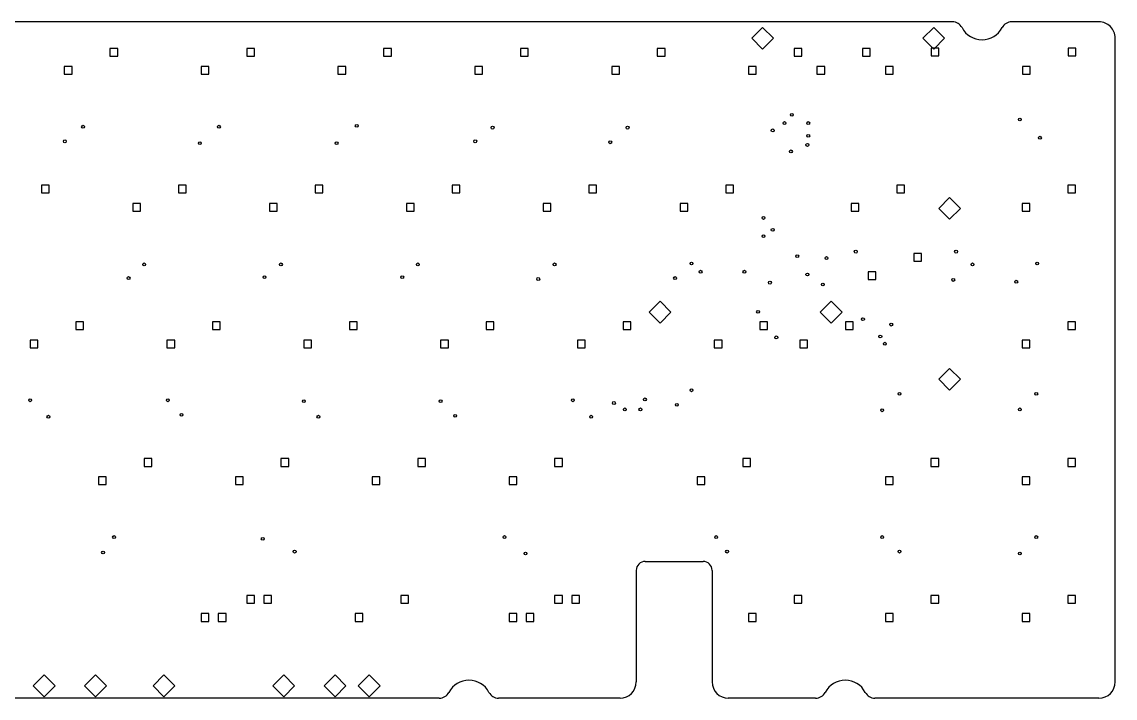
# Model space of a CAD drawing. Extents: x 58 to 363, y -197 to -84.
# Drawn here: x 211.2 to 363.4, y -177.8 to -83.6 of the extents above; entities that cross this region are included whole.
import ezdxf

# ---------------------------------------------------------------- set-up
doc = ezdxf.new("R2010")
doc.units = 0
doc.layers.add('BLACK', color=7, linetype='CONTINUOUS')

msp = doc.modelspace()

# ---------------------------------------------------------------- linework, layer by layer
at = {"layer": 'BLACK', "linetype": 'CONTINUOUS'}
for p, q in [((340.75, -83.5611), (196.596, -83.5611)), ((361.148, -83.5611), (348.996, -83.5611)), ((314.325, -84.328), (312.801, -85.852)), ((315.849, -85.852), (314.325, -84.328)), ((338.137, -84.328), (336.613, -85.852)), ((339.661, -85.852), (338.137, -84.328)), ((312.801, -85.852), (314.325, -87.376)), ((314.325, -87.376), (315.849, -85.852)), ((336.613, -85.852), (338.137, -87.376)), ((338.137, -87.376), (339.661, -85.852)), ((363.398, -175.511), (363.398, -85.8111)), ((224.535, -87.2499), (223.457, -87.2499)), ((223.457, -87.2499), (223.457, -88.3276)), ((224.535, -88.3276), (224.535, -87.2499)), ((243.585, -87.2499), (242.507, -87.2499)), ((242.507, -87.2499), (242.507, -88.3276)), ((243.585, -88.3276), (243.585, -87.2499)), ((262.635, -87.2499), (261.557, -87.2499)), ((261.557, -87.2499), (261.557, -88.3276)), ((262.635, -88.3276), (262.635, -87.2499)), ((281.685, -87.2499), (280.607, -87.2499)), ((280.607, -87.2499), (280.607, -88.3276)), ((281.685, -88.3276), (281.685, -87.2499)), ((300.735, -87.2499), (299.657, -87.2499)), ((299.657, -87.2499), (299.657, -88.3276)), ((300.735, -88.3276), (300.735, -87.2499)), ((319.785, -87.2499), (318.707, -87.2499)), ((318.707, -87.2499), (318.707, -88.3276)), ((319.785, -88.3276), (319.785, -87.2499)), ((329.31, -87.2499), (328.232, -87.2499)), ((328.232, -87.2499), (328.232, -88.3276)), ((329.31, -88.3276), (329.31, -87.2499)), ((338.867, -87.2182), (337.789, -87.2182)), ((337.789, -87.2182), (337.789, -88.2958)), ((338.867, -88.2958), (338.867, -87.2182)), ((357.917, -87.2182), (356.839, -87.2182)), ((356.839, -87.2182), (356.839, -88.2958)), ((357.917, -88.2958), (357.917, -87.2182)), ((218.185, -89.7899), (217.107, -89.7899)), ((217.107, -89.7899), (217.107, -90.8676)), ((218.185, -90.8676), (218.185, -89.7899)), ((223.457, -88.3276), (224.535, -88.3276)), ((237.235, -89.7899), (236.157, -89.7899)), ((236.157, -89.7899), (236.157, -90.8676)), ((237.235, -90.8676), (237.235, -89.7899)), ((242.507, -88.3276), (243.585, -88.3276)), ((256.285, -89.7899), (255.207, -89.7899)), ((255.207, -89.7899), (255.207, -90.8676)), ((256.285, -90.8676), (256.285, -89.7899)), ((261.557, -88.3276), (262.635, -88.3276)), ((275.335, -89.7899), (274.257, -89.7899)), ((274.257, -89.7899), (274.257, -90.8676)), ((275.335, -90.8676), (275.335, -89.7899)), ((280.607, -88.3276), (281.685, -88.3276)), ((294.385, -89.7899), (293.307, -89.7899)), ((293.307, -89.7899), (293.307, -90.8676)), ((294.385, -90.8676), (294.385, -89.7899)), ((299.657, -88.3276), (300.735, -88.3276)), ((313.435, -89.7899), (312.357, -89.7899)), ((312.357, -89.7899), (312.357, -90.8676)), ((313.435, -90.8676), (313.435, -89.7899)), ((318.707, -88.3276), (319.785, -88.3276)), ((322.96, -89.7899), (321.882, -89.7899)), ((321.882, -89.7899), (321.882, -90.8676)), ((322.96, -90.8676), (322.96, -89.7899)), ((328.232, -88.3276), (329.31, -88.3276)), ((332.517, -89.7582), (331.439, -89.7582)), ((331.439, -89.7582), (331.439, -90.8358)), ((332.517, -90.8358), (332.517, -89.7582)), ((337.789, -88.2958), (338.867, -88.2958)), ((351.567, -89.7582), (350.489, -89.7582)), ((350.489, -89.7582), (350.489, -90.8358)), ((351.567, -90.8358), (351.567, -89.7582)), ((356.839, -88.2958), (357.917, -88.2958)), ((217.107, -90.8676), (218.185, -90.8676)), ((236.157, -90.8676), (237.235, -90.8676)), ((255.207, -90.8676), (256.285, -90.8676)), ((274.257, -90.8676), (275.335, -90.8676)), ((293.307, -90.8676), (294.385, -90.8676)), ((312.357, -90.8676), (313.435, -90.8676)), ((321.882, -90.8676), (322.96, -90.8676)), ((331.439, -90.8358), (332.517, -90.8358)), ((350.489, -90.8358), (351.567, -90.8358)), ((215.01, -106.3), (213.932, -106.3)), ((213.932, -106.3), (213.932, -107.378)), ((215.01, -107.378), (215.01, -106.3)), ((234.06, -106.3), (232.982, -106.3)), ((232.982, -106.3), (232.982, -107.378)), ((234.06, -107.378), (234.06, -106.3)), ((253.11, -106.3), (252.032, -106.3)), ((252.032, -106.3), (252.032, -107.378)), ((253.11, -107.378), (253.11, -106.3)), ((272.16, -106.3), (271.082, -106.3)), ((271.082, -106.3), (271.082, -107.378)), ((272.16, -107.378), (272.16, -106.3)), ((291.21, -106.3), (290.132, -106.3)), ((290.132, -106.3), (290.132, -107.378)), ((291.21, -107.378), (291.21, -106.3)), ((310.26, -106.3), (309.182, -106.3)), ((309.182, -106.3), (309.182, -107.378)), ((310.26, -107.378), (310.26, -106.3)), ((334.073, -106.3), (332.995, -106.3)), ((332.995, -106.3), (332.995, -107.378)), ((334.073, -107.378), (334.073, -106.3)), ((357.885, -106.3), (356.807, -106.3)), ((356.807, -106.3), (356.807, -107.378)), ((357.885, -107.378), (357.885, -106.3)), ((213.932, -107.378), (215.01, -107.378)), ((232.982, -107.378), (234.06, -107.378)), ((252.032, -107.378), (253.11, -107.378)), ((271.082, -107.378), (272.16, -107.378)), ((290.132, -107.378), (291.21, -107.378)), ((309.182, -107.378), (310.26, -107.378)), ((332.995, -107.378), (334.073, -107.378)), ((340.36, -108.013), (338.836, -109.537)), ((341.884, -109.537), (340.36, -108.013)), ((356.807, -107.378), (357.885, -107.378)), ((227.71, -108.84), (226.632, -108.84)), ((226.632, -108.84), (226.632, -109.918)), ((227.71, -109.918), (227.71, -108.84)), ((246.76, -108.84), (245.682, -108.84)), ((245.682, -108.84), (245.682, -109.918)), ((246.76, -109.918), (246.76, -108.84)), ((265.81, -108.84), (264.732, -108.84)), ((264.732, -108.84), (264.732, -109.918)), ((265.81, -109.918), (265.81, -108.84)), ((284.86, -108.84), (283.782, -108.84)), ((283.782, -108.84), (283.782, -109.918)), ((284.86, -109.918), (284.86, -108.84)), ((303.91, -108.84), (302.832, -108.84)), ((302.832, -108.84), (302.832, -109.918)), ((303.91, -109.918), (303.91, -108.84)), ((327.723, -108.84), (326.645, -108.84)), ((326.645, -108.84), (326.645, -109.918)), ((327.723, -109.918), (327.723, -108.84)), ((338.836, -109.537), (340.36, -111.061)), ((340.36, -111.061), (341.884, -109.537)), ((351.535, -108.84), (350.457, -108.84)), ((350.457, -108.84), (350.457, -109.918)), ((351.535, -109.918), (351.535, -108.84)), ((226.632, -109.918), (227.71, -109.918)), ((245.682, -109.918), (246.76, -109.918)), ((264.732, -109.918), (265.81, -109.918)), ((283.782, -109.918), (284.86, -109.918)), ((302.832, -109.918), (303.91, -109.918)), ((326.645, -109.918), (327.723, -109.918)), ((350.457, -109.918), (351.535, -109.918)), ((336.454, -115.825), (335.376, -115.825)), ((335.376, -115.825), (335.376, -116.903)), ((335.376, -116.903), (336.454, -116.903)), ((336.454, -116.903), (336.454, -115.825)), ((330.104, -118.365), (329.026, -118.365)), ((329.026, -118.365), (329.026, -119.443)), ((330.104, -119.443), (330.104, -118.365)), ((329.026, -119.443), (330.104, -119.443)), ((300.037, -122.46), (298.513, -123.984)), ((301.561, -123.984), (300.037, -122.46)), ((323.85, -122.46), (322.326, -123.984)), ((325.374, -123.984), (323.85, -122.46)), ((298.513, -123.984), (300.037, -125.508)), ((300.037, -125.508), (301.561, -123.984)), ((322.326, -123.984), (323.85, -125.508)), ((323.85, -125.508), (325.374, -123.984)), ((219.773, -125.35), (218.695, -125.35)), ((218.695, -125.35), (218.695, -126.428)), ((219.773, -126.428), (219.773, -125.35)), ((238.823, -125.35), (237.745, -125.35)), ((237.745, -125.35), (237.745, -126.428)), ((238.823, -126.428), (238.823, -125.35)), ((257.873, -125.35), (256.795, -125.35)), ((256.795, -125.35), (256.795, -126.428)), ((257.873, -126.428), (257.873, -125.35)), ((276.923, -125.35), (275.845, -125.35)), ((275.845, -125.35), (275.845, -126.428)), ((276.923, -126.428), (276.923, -125.35)), ((295.973, -125.35), (294.895, -125.35)), ((294.895, -125.35), (294.895, -126.428)), ((295.973, -126.428), (295.973, -125.35)), ((315.023, -125.35), (313.945, -125.35)), ((313.945, -125.35), (313.945, -126.428)), ((315.023, -126.428), (315.023, -125.35)), ((326.929, -125.35), (325.851, -125.35)), ((325.851, -125.35), (325.851, -126.428)), ((326.929, -126.428), (326.929, -125.35)), ((357.885, -125.35), (356.807, -125.35)), ((356.807, -125.35), (356.807, -126.428)), ((357.885, -126.428), (357.885, -125.35)), ((218.695, -126.428), (219.773, -126.428)), ((237.745, -126.428), (238.823, -126.428)), ((256.795, -126.428), (257.873, -126.428)), ((275.845, -126.428), (276.923, -126.428)), ((294.895, -126.428), (295.973, -126.428)), ((313.945, -126.428), (315.023, -126.428)), ((325.851, -126.428), (326.929, -126.428)), ((356.807, -126.428), (357.885, -126.428)), ((213.423, -127.89), (212.345, -127.89)), ((212.345, -127.89), (212.345, -128.968)), ((212.345, -128.968), (213.423, -128.968)), ((213.423, -128.968), (213.423, -127.89)), ((232.473, -127.89), (231.395, -127.89)), ((231.395, -127.89), (231.395, -128.968)), ((231.395, -128.968), (232.473, -128.968)), ((232.473, -128.968), (232.473, -127.89)), ((251.523, -127.89), (250.445, -127.89)), ((250.445, -127.89), (250.445, -128.968)), ((250.445, -128.968), (251.523, -128.968)), ((251.523, -128.968), (251.523, -127.89)), ((270.573, -127.89), (269.495, -127.89)), ((269.495, -127.89), (269.495, -128.968)), ((269.495, -128.968), (270.573, -128.968)), ((270.573, -128.968), (270.573, -127.89)), ((289.623, -127.89), (288.545, -127.89)), ((288.545, -127.89), (288.545, -128.968)), ((288.545, -128.968), (289.623, -128.968)), ((289.623, -128.968), (289.623, -127.89)), ((308.673, -127.89), (307.595, -127.89)), ((307.595, -127.89), (307.595, -128.968)), ((307.595, -128.968), (308.673, -128.968)), ((308.673, -128.968), (308.673, -127.89)), ((320.579, -127.89), (319.501, -127.89)), ((319.501, -127.89), (319.501, -128.968)), ((319.501, -128.968), (320.579, -128.968)), ((320.579, -128.968), (320.579, -127.89)), ((351.535, -127.89), (350.457, -127.89)), ((350.457, -127.89), (350.457, -128.968)), ((350.457, -128.968), (351.535, -128.968)), ((351.535, -128.968), (351.535, -127.89)), ((340.36, -131.826), (338.836, -133.35)), ((341.884, -133.35), (340.36, -131.826)), ((338.836, -133.35), (340.36, -134.874)), ((340.36, -134.874), (341.884, -133.35)), ((229.298, -144.4), (228.22, -144.4)), ((228.22, -144.4), (228.22, -145.478)), ((229.298, -145.478), (229.298, -144.4)), ((248.348, -144.4), (247.27, -144.4)), ((247.27, -144.4), (247.27, -145.478)), ((248.348, -145.478), (248.348, -144.4)), ((267.398, -144.4), (266.32, -144.4)), ((266.32, -144.4), (266.32, -145.478)), ((267.398, -145.478), (267.398, -144.4)), ((286.448, -144.4), (285.37, -144.4)), ((285.37, -144.4), (285.37, -145.478)), ((286.448, -145.478), (286.448, -144.4)), ((312.641, -144.4), (311.564, -144.4)), ((311.564, -144.4), (311.564, -145.478)), ((312.641, -145.478), (312.641, -144.4)), ((338.835, -144.4), (337.757, -144.4)), ((337.757, -144.4), (337.757, -145.478)), ((338.835, -145.478), (338.835, -144.4)), ((357.885, -144.4), (356.807, -144.4)), ((356.807, -144.4), (356.807, -145.478)), ((357.885, -145.478), (357.885, -144.4)), ((228.22, -145.478), (229.298, -145.478)), ((247.27, -145.478), (248.348, -145.478)), ((266.32, -145.478), (267.398, -145.478)), ((285.37, -145.478), (286.448, -145.478)), ((311.564, -145.478), (312.641, -145.478)), ((337.757, -145.478), (338.835, -145.478)), ((356.807, -145.478), (357.885, -145.478)), ((222.948, -146.94), (221.87, -146.94)), ((221.87, -146.94), (221.87, -148.018)), ((222.948, -148.018), (222.948, -146.94)), ((241.998, -146.94), (240.92, -146.94)), ((240.92, -146.94), (240.92, -148.018)), ((241.998, -148.018), (241.998, -146.94)), ((261.048, -146.94), (259.97, -146.94)), ((259.97, -146.94), (259.97, -148.018)), ((261.048, -148.018), (261.048, -146.94)), ((280.098, -146.94), (279.02, -146.94)), ((279.02, -146.94), (279.02, -148.018)), ((280.098, -148.018), (280.098, -146.94)), ((306.291, -146.94), (305.214, -146.94)), ((305.214, -146.94), (305.214, -148.018)), ((306.291, -148.018), (306.291, -146.94)), ((332.485, -146.94), (331.407, -146.94)), ((331.407, -146.94), (331.407, -148.018)), ((332.485, -148.018), (332.485, -146.94)), ((351.535, -146.94), (350.457, -146.94)), ((350.457, -146.94), (350.457, -148.018)), ((351.535, -148.018), (351.535, -146.94)), ((221.87, -148.018), (222.948, -148.018)), ((240.92, -148.018), (241.998, -148.018)), ((259.97, -148.018), (261.048, -148.018)), ((279.02, -148.018), (280.098, -148.018)), ((305.214, -148.018), (306.291, -148.018)), ((331.407, -148.018), (332.485, -148.018)), ((350.457, -148.018), (351.535, -148.018)), ((297.973, -158.711), (306.048, -158.711)), ((296.723, -159.961), (296.723, -175.511)), ((307.298, -159.961), (307.298, -175.511)), ((243.585, -163.45), (242.507, -163.45)), ((242.507, -163.45), (242.507, -164.528)), ((243.585, -164.528), (243.585, -163.45)), ((245.966, -163.45), (244.889, -163.45)), ((244.889, -163.45), (244.889, -164.528)), ((245.966, -164.528), (245.966, -163.45)), ((265.016, -163.45), (263.939, -163.45)), ((263.939, -163.45), (263.939, -164.528)), ((265.016, -164.528), (265.016, -163.45)), ((286.448, -163.45), (285.37, -163.45)), ((285.37, -163.45), (285.37, -164.528)), ((286.448, -164.528), (286.448, -163.45)), ((288.829, -163.45), (287.751, -163.45)), ((287.751, -163.45), (287.751, -164.528)), ((288.829, -164.528), (288.829, -163.45)), ((319.785, -163.45), (318.707, -163.45)), ((318.707, -163.45), (318.707, -164.528)), ((319.785, -164.528), (319.785, -163.45)), ((338.835, -163.45), (337.757, -163.45)), ((337.757, -163.45), (337.757, -164.528)), ((338.835, -164.528), (338.835, -163.45)), ((357.885, -163.45), (356.807, -163.45)), ((356.807, -163.45), (356.807, -164.528)), ((357.885, -164.528), (357.885, -163.45)), ((242.507, -164.528), (243.585, -164.528)), ((244.889, -164.528), (245.966, -164.528)), ((263.939, -164.528), (265.016, -164.528)), ((285.37, -164.528), (286.448, -164.528)), ((287.751, -164.528), (288.829, -164.528)), ((318.707, -164.528), (319.785, -164.528)), ((337.757, -164.528), (338.835, -164.528)), ((356.807, -164.528), (357.885, -164.528)), ((237.235, -165.99), (236.157, -165.99)), ((236.157, -165.99), (236.157, -167.068)), ((236.157, -167.068), (237.235, -167.068)), ((237.235, -167.068), (237.235, -165.99)), ((239.616, -165.99), (238.539, -165.99)), ((238.539, -165.99), (238.539, -167.068)), ((238.539, -167.068), (239.616, -167.068)), ((239.616, -167.068), (239.616, -165.99)), ((258.666, -165.99), (257.589, -165.99)), ((257.589, -165.99), (257.589, -167.068)), ((257.589, -167.068), (258.666, -167.068)), ((258.666, -167.068), (258.666, -165.99)), ((280.098, -165.99), (279.02, -165.99)), ((279.02, -165.99), (279.02, -167.068)), ((279.02, -167.068), (280.098, -167.068)), ((280.098, -167.068), (280.098, -165.99)), ((282.479, -165.99), (281.401, -165.99)), ((281.401, -165.99), (281.401, -167.068)), ((281.401, -167.068), (282.479, -167.068)), ((282.479, -167.068), (282.479, -165.99)), ((313.435, -165.99), (312.357, -165.99)), ((312.357, -165.99), (312.357, -167.068)), ((312.357, -167.068), (313.435, -167.068)), ((313.435, -167.068), (313.435, -165.99)), ((332.485, -165.99), (331.407, -165.99)), ((331.407, -165.99), (331.407, -167.068)), ((331.407, -167.068), (332.485, -167.068)), ((332.485, -167.068), (332.485, -165.99)), ((351.535, -165.99), (350.457, -165.99)), ((350.457, -165.99), (350.457, -167.068)), ((350.457, -167.068), (351.535, -167.068)), ((351.535, -167.068), (351.535, -165.99)), ((214.312, -174.53), (212.788, -176.054)), ((215.837, -176.054), (214.312, -174.53)), ((221.456, -174.53), (219.932, -176.054)), ((222.98, -176.054), (221.456, -174.53)), ((230.981, -174.53), (229.457, -176.054)), ((232.505, -176.054), (230.981, -174.53)), ((247.65, -174.53), (246.126, -176.054)), ((247.65, -174.53), (246.126, -176.054)), ((249.174, -176.054), (247.65, -174.53)), ((249.174, -176.054), (247.65, -174.53)), ((254.794, -174.53), (253.27, -176.054)), ((256.318, -176.054), (254.794, -174.53)), ((259.556, -174.53), (258.032, -176.054)), ((261.08, -176.054), (259.556, -174.53)), ((212.788, -176.054), (214.312, -177.578)), ((214.312, -177.578), (215.837, -176.054)), ((219.932, -176.054), (221.456, -177.578)), ((221.456, -177.578), (222.98, -176.054)), ((229.457, -176.054), (230.981, -177.578)), ((230.981, -177.578), (232.505, -176.054)), ((246.126, -176.054), (247.65, -177.578)), ((246.126, -176.054), (247.65, -177.578)), ((247.65, -177.578), (249.174, -176.054)), ((247.65, -177.578), (249.174, -176.054)), ((253.27, -176.054), (254.794, -177.578)), ((254.794, -177.578), (256.318, -176.054)), ((258.032, -176.054), (259.556, -177.578)), ((259.556, -177.578), (261.08, -176.054)), ((269.312, -177.761), (115.633, -177.761)), ((294.473, -177.761), (277.558, -177.761)), ((321.7, -177.761), (309.548, -177.761)), ((361.148, -177.761), (329.946, -177.761))]:
    msp.add_line(p, q, dxfattribs=at)
at = {"layer": 'BLACK'}
for centre in [(318.389, -96.52), (350.139, -97.155), (219.71, -98.171), (238.633, -98.171), (257.81, -98.044), (276.733, -98.298), (295.529, -98.298), (315.722, -98.679), (317.373, -97.663), (320.675, -97.663), (217.17, -100.203), (235.966, -100.457), (255.016, -100.457), (274.32, -100.203), (293.116, -100.33), (320.675, -99.441), (352.933, -99.695), (318.262, -101.6), (320.548, -100.711), (314.452, -110.871), (315.722, -112.522), (314.452, -113.411), (327.279, -115.57), (341.249, -115.57), (228.219, -117.348), (247.269, -117.348), (266.319, -117.348), (285.369, -117.348), (304.419, -117.221), (319.151, -116.205), (323.215, -116.459), (343.535, -117.348), (352.552, -117.221), (305.689, -118.364), (311.785, -118.364), (320.548, -118.745), (226.06, -119.253), (244.983, -119.126), (264.16, -119.126), (283.083, -119.38), (302.133, -119.253), (315.341, -119.888), (322.707, -120.142), (340.868, -119.507), (349.631, -119.761), (313.69, -123.952), (328.295, -124.968), (332.232, -125.73), (316.23, -127.508), (330.708, -127.381), (331.343, -128.397), (304.419, -134.874), (333.375, -135.382), (352.425, -135.382), (212.344, -136.271), (231.521, -136.271), (250.444, -136.398), (269.494, -136.398), (287.909, -136.271), (293.624, -136.652), (297.942, -136.144), (302.387, -136.906), (214.884, -138.557), (233.426, -138.303), (252.476, -138.557), (271.526, -138.43), (290.449, -138.557), (295.148, -137.541), (297.307, -137.541), (330.962, -137.668), (350.139, -137.541), (224.028, -155.321), (278.384, -155.321), (307.848, -155.321), (330.962, -155.321), (352.425, -155.321), (244.729, -155.575), (222.504, -157.48), (249.174, -157.353), (281.305, -157.607), (309.372, -157.353), (333.375, -157.353), (350.139, -157.607)]:
    msp.add_circle(centre, 0.2, dxfattribs=at)
for centre, radius, start, end in [((340.75, -85.061), 1.4999, 27.5369, 90.0004), ((348.996, -85.061), 1.4999, 89.9962, 152.462), ((361.148, -85.8111), 2.25, 0.000127, 90.0002), ((344.873, -82.9111), 3.15, -152.46, -27.5398), ((297.973, -159.961), 1.2499, -270.004, -179.996), ((306.048, -159.961), 1.25, 0.000229, 90.0003), ((273.435, -178.411), 3.15, 27.5398, 152.46), ((294.473, -175.511), 2.2501, -89.9976, -0.002419), ((309.548, -175.511), 2.25, -180, -90.0002), ((325.823, -178.411), 3.15, 27.5398, 152.46), ((361.148, -175.511), 2.2501, -89.9976, -0.002419), ((269.312, -176.261), 1.5001, -89.9966, -27.5415), ((277.558, -176.261), 1.4999, -152.464, -90), ((321.7, -176.261), 1.5001, -89.9966, -27.5415), ((329.946, -176.261), 1.4999, -152.464, -90)]:
    msp.add_arc(centre, radius, start, end, dxfattribs=at)

doc.saveas('drawing.dxf')
